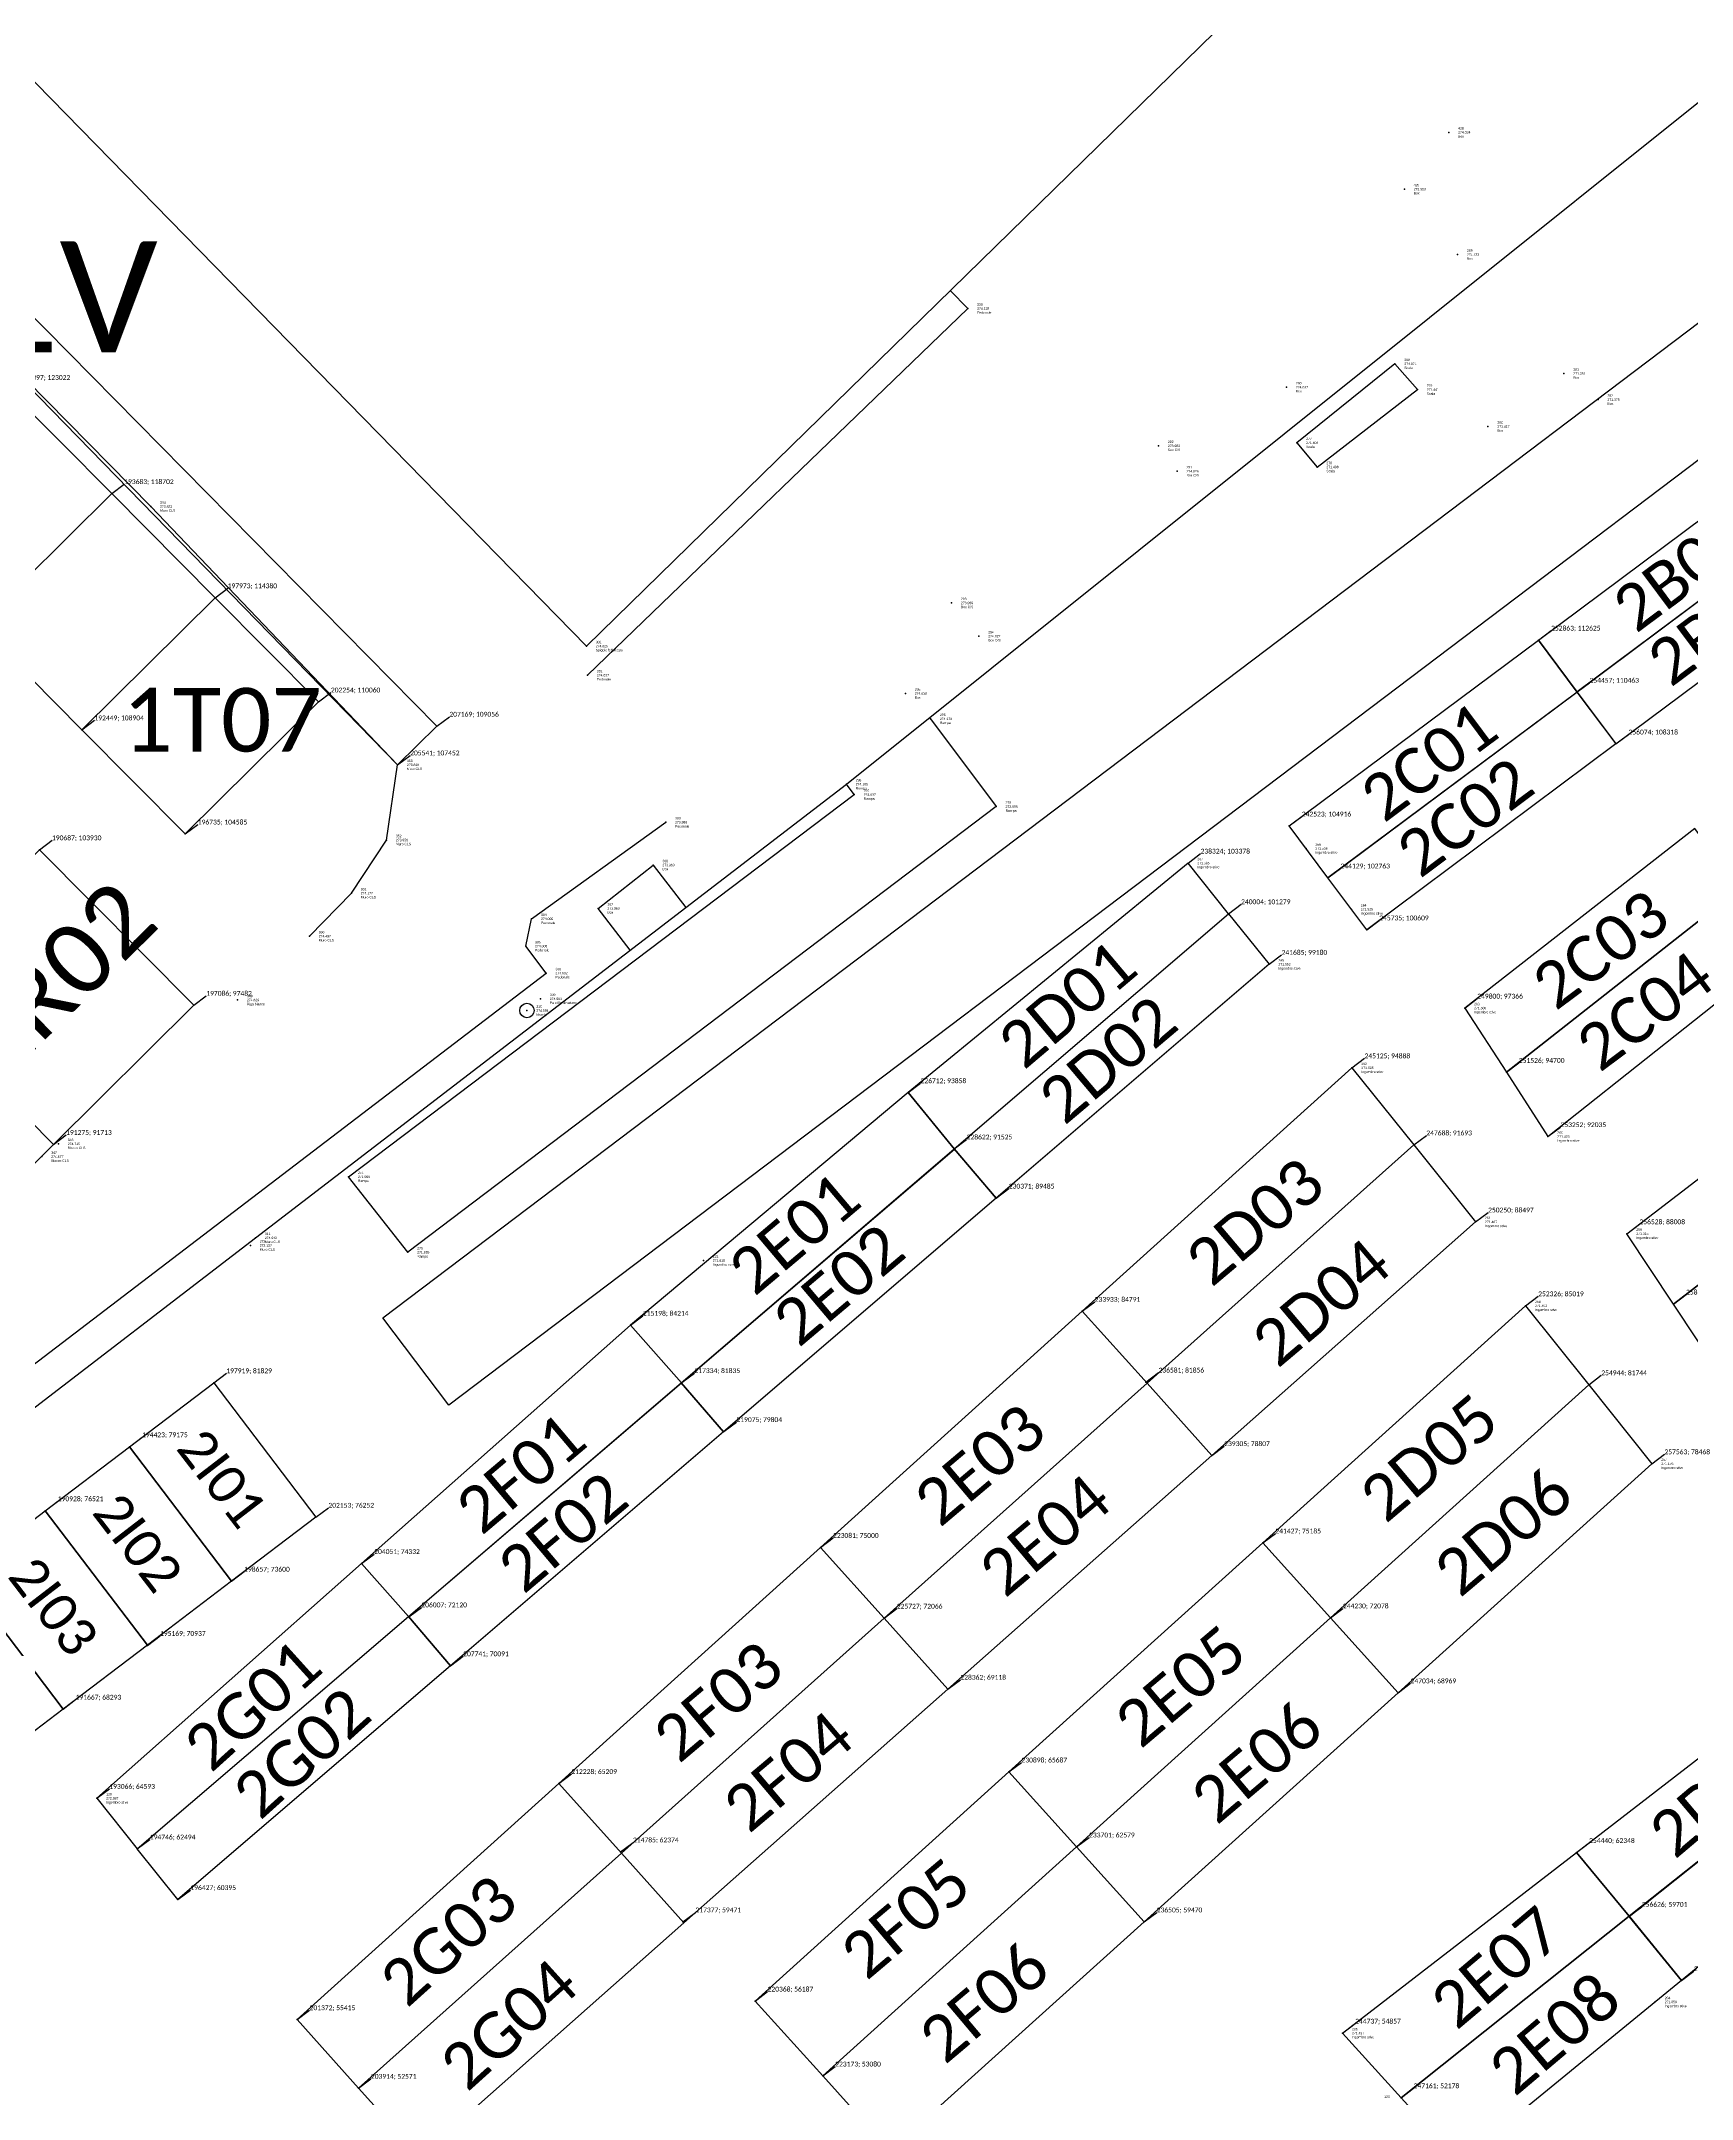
# Model space of a CAD drawing. Header units: millimetres. Extents: x 0 to 390805, y -63322 to 261273.
# Drawn here: x 190758 to 259220, y 52131 to 137463 of the extents above; entities that cross this region are included whole.
import ezdxf
from ezdxf.enums import TextEntityAlignment as Align

# ---------------------------------------------------------------- set-up
doc = ezdxf.new("R2010")
doc.units = ezdxf.units.MM
for name, color, linetype in [('Area di transito', 7, 'Continuous'), ('pntdesc', 1, 'Continuous'), ('pntelev', 2, 'Continuous'), ('pntno', 3, 'Continuous'), ('WF Denominazione aree GPS', 7, 'Continuous')]:
    doc.layers.add(name, color=color, linetype=linetype)
doc.layers.add('WF ingombro stive 2', color=1, linetype='Continuous', lineweight=30)
doc.styles.add('PDF Calibri', font='calibri.ttf')
doc.styles.get("Standard").update_dxf_attribs({"font": 'arial.ttf'})

# ---------------------------------------------------------------- blocks, each defined once
blk = doc.blocks.new('*U508')
blk.add_line((0, 0), (0.521, 0.393))
blk.add_point((0, 0))
at = {"style": 'PDF Calibri'}
blk.add_attdef('COORDINATES', (0.521, 0.393), '', height=0.2, dxfattribs=at)
blk = doc.blocks.new('*U509')
blk.add_line((0, 0), (0.521, 0.393))
blk.add_point((0, 0))
at = {"style": 'PDF Calibri'}
blk.add_attdef('COORDINATES', (0.521, 0.393), '', height=0.2, dxfattribs=at)
blk = doc.blocks.new('*U510')
blk.add_line((0, 0), (0.521, 0.393))
blk.add_point((0, 0))
at = {"style": 'PDF Calibri'}
blk.add_attdef('COORDINATES', (0.521, 0.393), '', height=0.2, dxfattribs=at)
blk = doc.blocks.new('*U511')
blk.add_line((0, 0), (0.521, 0.393))
blk.add_point((0, 0))
at = {"style": 'PDF Calibri'}
blk.add_attdef('COORDINATES', (0.521, 0.393), '', height=0.2, dxfattribs=at)
blk = doc.blocks.new('*U512')
blk.add_line((0, 0), (0.521, 0.393))
blk.add_point((0, 0))
at = {"style": 'PDF Calibri'}
blk.add_attdef('COORDINATES', (0.521, 0.393), '', height=0.2, dxfattribs=at)
blk = doc.blocks.new('*U513')
blk.add_line((0, 0), (0.521, 0.393))
blk.add_point((0, 0))
at = {"style": 'PDF Calibri'}
blk.add_attdef('COORDINATES', (0.521, 0.393), '', height=0.2, dxfattribs=at)
blk = doc.blocks.new('*U514')
blk.add_line((0, 0), (0.521, 0.393))
blk.add_point((0, 0))
at = {"style": 'PDF Calibri'}
blk.add_attdef('COORDINATES', (0.521, 0.393), '', height=0.2, dxfattribs=at)
blk = doc.blocks.new('*U449')
blk.add_line((0, 0), (0.521, 0.393))
blk.add_point((0, 0))
at = {"style": 'PDF Calibri'}
blk.add_attdef('COORDINATES', (0.521, 0.393), '', height=0.2, dxfattribs=at)
blk = doc.blocks.new('*U450')
blk.add_line((0, 0), (0.521, 0.393))
blk.add_point((0, 0))
at = {"style": 'PDF Calibri'}
blk.add_attdef('COORDINATES', (0.521, 0.393), '', height=0.2, dxfattribs=at)
blk = doc.blocks.new('*U467')
blk.add_line((0, 0), (0.521, 0.393))
blk.add_point((0, 0))
at = {"style": 'PDF Calibri'}
blk.add_attdef('COORDINATES', (0.521, 0.393), '', height=0.2, dxfattribs=at)
blk = doc.blocks.new('*U468')
blk.add_line((0, 0), (0.521, 0.393))
blk.add_point((0, 0))
at = {"style": 'PDF Calibri'}
blk.add_attdef('COORDINATES', (0.521, 0.393), '', height=0.2, dxfattribs=at)
blk = doc.blocks.new('*U469')
blk.add_line((0, 0), (0.521, 0.393))
blk.add_point((0, 0))
at = {"style": 'PDF Calibri'}
blk.add_attdef('COORDINATES', (0.521, 0.393), '', height=0.2, dxfattribs=at)
blk = doc.blocks.new('*U470')
blk.add_line((0, 0), (0.521, 0.393))
blk.add_point((0, 0))
at = {"style": 'PDF Calibri'}
blk.add_attdef('COORDINATES', (0.521, 0.393), '', height=0.2, dxfattribs=at)
blk = doc.blocks.new('*U471')
blk.add_line((0, 0), (0.521, 0.393))
blk.add_point((0, 0))
at = {"style": 'PDF Calibri'}
blk.add_attdef('COORDINATES', (0.521, 0.393), '', height=0.2, dxfattribs=at)
blk = doc.blocks.new('*U472')
blk.add_line((0, 0), (0.521, 0.393))
blk.add_point((0, 0))
at = {"style": 'PDF Calibri'}
blk.add_attdef('COORDINATES', (0.521, 0.393), '', height=0.2, dxfattribs=at)
blk = doc.blocks.new('*U473')
blk.add_line((0, 0), (0.521, 0.393))
blk.add_point((0, 0))
at = {"style": 'PDF Calibri'}
blk.add_attdef('COORDINATES', (0.521, 0.393), '', height=0.2, dxfattribs=at)
blk = doc.blocks.new('*U474')
blk.add_line((0, 0), (0.521, 0.393))
blk.add_point((0, 0))
at = {"style": 'PDF Calibri'}
blk.add_attdef('COORDINATES', (0.521, 0.393), '', height=0.2, dxfattribs=at)
blk = doc.blocks.new('*U475')
blk.add_line((0, 0), (0.521, 0.393))
blk.add_point((0, 0))
at = {"style": 'PDF Calibri'}
blk.add_attdef('COORDINATES', (0.521, 0.393), '', height=0.2, dxfattribs=at)
blk = doc.blocks.new('*U476')
blk.add_line((0, 0), (0.521, 0.393))
blk.add_point((0, 0))
at = {"style": 'PDF Calibri'}
blk.add_attdef('COORDINATES', (0.521, 0.393), '', height=0.2, dxfattribs=at)
blk = doc.blocks.new('*U477')
blk.add_line((0, 0), (0.521, 0.393))
blk.add_point((0, 0))
at = {"style": 'PDF Calibri'}
blk.add_attdef('COORDINATES', (0.521, 0.393), '', height=0.2, dxfattribs=at)
blk = doc.blocks.new('*U478')
blk.add_line((0, 0), (0.521, 0.393))
blk.add_point((0, 0))
at = {"style": 'PDF Calibri'}
blk.add_attdef('COORDINATES', (0.521, 0.393), '', height=0.2, dxfattribs=at)
blk = doc.blocks.new('*U479')
blk.add_line((0, 0), (0.521, 0.393))
blk.add_point((0, 0))
at = {"style": 'PDF Calibri'}
blk.add_attdef('COORDINATES', (0.521, 0.393), '', height=0.2, dxfattribs=at)
blk = doc.blocks.new('*U480')
blk.add_line((0, 0), (0.521, 0.393))
blk.add_point((0, 0))
at = {"style": 'PDF Calibri'}
blk.add_attdef('COORDINATES', (0.521, 0.393), '', height=0.2, dxfattribs=at)
blk = doc.blocks.new('*U481')
blk.add_line((0, 0), (0.521, 0.393))
blk.add_point((0, 0))
at = {"style": 'PDF Calibri'}
blk.add_attdef('COORDINATES', (0.521, 0.393), '', height=0.2, dxfattribs=at)
blk = doc.blocks.new('*U483')
blk.add_line((0, 0), (0.521, 0.393))
blk.add_point((0, 0))
at = {"style": 'PDF Calibri'}
blk.add_attdef('COORDINATES', (0.521, 0.393), '', height=0.2, dxfattribs=at)
blk = doc.blocks.new('*U484')
blk.add_line((0, 0), (0.521, 0.393))
blk.add_point((0, 0))
at = {"style": 'PDF Calibri'}
blk.add_attdef('COORDINATES', (0.521, 0.393), '', height=0.2, dxfattribs=at)
blk = doc.blocks.new('*U486')
blk.add_line((0, 0), (0.521, 0.393))
blk.add_point((0, 0))
at = {"style": 'PDF Calibri'}
blk.add_attdef('COORDINATES', (0.521, 0.393), '', height=0.2, dxfattribs=at)
blk = doc.blocks.new('*U487')
blk.add_line((0, 0), (0.521, 0.393))
blk.add_point((0, 0))
at = {"style": 'PDF Calibri'}
blk.add_attdef('COORDINATES', (0.521, 0.393), '', height=0.2, dxfattribs=at)
blk = doc.blocks.new('*U67')
blk.add_line((0, 0), (0.521, 0.393))
blk.add_point((0, 0))
at = {"style": 'PDF Calibri'}
blk.add_attdef('COORDINATES', (0.521, 0.393), '', height=0.2, dxfattribs=at)
blk = doc.blocks.new('*U68')
blk.add_line((0, 0), (0.521, 0.393))
blk.add_point((0, 0))
at = {"style": 'PDF Calibri'}
blk.add_attdef('COORDINATES', (0.521, 0.393), '', height=0.2, dxfattribs=at)
blk = doc.blocks.new('*U69')
blk.add_line((0, 0), (0.521, 0.393))
blk.add_point((0, 0))
at = {"style": 'PDF Calibri'}
blk.add_attdef('COORDINATES', (0.521, 0.393), '', height=0.2, dxfattribs=at)
blk = doc.blocks.new('*U70')
blk.add_line((0, 0), (0.521, 0.393))
blk.add_point((0, 0))
at = {"style": 'PDF Calibri'}
blk.add_attdef('COORDINATES', (0.521, 0.393), '', height=0.2, dxfattribs=at)
blk = doc.blocks.new('*U71')
blk.add_line((0, 0), (0.521, 0.393))
blk.add_point((0, 0))
at = {"style": 'PDF Calibri'}
blk.add_attdef('COORDINATES', (0.521, 0.393), '', height=0.2, dxfattribs=at)
blk = doc.blocks.new('*U72')
blk.add_line((0, 0), (0.521, 0.393))
blk.add_point((0, 0))
at = {"style": 'PDF Calibri'}
blk.add_attdef('COORDINATES', (0.521, 0.393), '', height=0.2, dxfattribs=at)
blk = doc.blocks.new('*U73')
blk.add_line((0, 0), (0.521, 0.393))
blk.add_point((0, 0))
at = {"style": 'PDF Calibri'}
blk.add_attdef('COORDINATES', (0.521, 0.393), '', height=0.2, dxfattribs=at)
blk = doc.blocks.new('*U74')
blk.add_line((0, 0), (0.521, 0.393))
blk.add_point((0, 0))
at = {"style": 'PDF Calibri'}
blk.add_attdef('COORDINATES', (0.521, 0.393), '', height=0.2, dxfattribs=at)
blk = doc.blocks.new('*U75')
blk.add_line((0, 0), (0.521, 0.393))
blk.add_point((0, 0))
at = {"style": 'PDF Calibri'}
blk.add_attdef('COORDINATES', (0.521, 0.393), '', height=0.2, dxfattribs=at)
blk = doc.blocks.new('*U76')
blk.add_line((0, 0), (0.521, 0.393))
blk.add_point((0, 0))
at = {"style": 'PDF Calibri'}
blk.add_attdef('COORDINATES', (0.521, 0.393), '', height=0.2, dxfattribs=at)
blk = doc.blocks.new('*U78')
blk.add_line((0, 0), (0.521, 0.393))
blk.add_point((0, 0))
at = {"style": 'PDF Calibri'}
blk.add_attdef('COORDINATES', (0.521, 0.393), '', height=0.2, dxfattribs=at)
blk = doc.blocks.new('*U79')
blk.add_line((0, 0), (0.521, 0.393))
blk.add_point((0, 0))
at = {"style": 'PDF Calibri'}
blk.add_attdef('COORDINATES', (0.521, 0.393), '', height=0.2, dxfattribs=at)
blk = doc.blocks.new('*U80')
blk.add_line((0, 0), (0.521, 0.393))
blk.add_point((0, 0))
at = {"style": 'PDF Calibri'}
blk.add_attdef('COORDINATES', (0.521, 0.393), '', height=0.2, dxfattribs=at)
blk = doc.blocks.new('*U81')
blk.add_line((0, 0), (0.521, 0.393))
blk.add_point((0, 0))
at = {"style": 'PDF Calibri'}
blk.add_attdef('COORDINATES', (0.521, 0.393), '', height=0.2, dxfattribs=at)
blk = doc.blocks.new('*U82')
blk.add_line((0, 0), (0.521, 0.393))
blk.add_point((0, 0))
at = {"style": 'PDF Calibri'}
blk.add_attdef('COORDINATES', (0.521, 0.393), '', height=0.2, dxfattribs=at)
blk = doc.blocks.new('*U85')
blk.add_line((0, 0), (0.521, 0.393))
blk.add_point((0, 0))
at = {"style": 'PDF Calibri'}
blk.add_attdef('COORDINATES', (0.521, 0.393), '', height=0.2, dxfattribs=at)
blk = doc.blocks.new('*U96')
blk.add_line((0, 0), (0.521, 0.393))
blk.add_point((0, 0))
at = {"style": 'PDF Calibri'}
blk.add_attdef('COORDINATES', (0.521, 0.393), '', height=0.2, dxfattribs=at)
blk = doc.blocks.new('*U105')
blk.add_line((0, 0), (0.521, 0.393))
blk.add_point((0, 0))
at = {"style": 'PDF Calibri'}
blk.add_attdef('COORDINATES', (0.521, 0.393), '', height=0.2, dxfattribs=at)
blk = doc.blocks.new('*U106')
blk.add_line((0, 0), (0.521, 0.393))
blk.add_point((0, 0))
at = {"style": 'PDF Calibri'}
blk.add_attdef('COORDINATES', (0.521, 0.393), '', height=0.2, dxfattribs=at)
blk = doc.blocks.new('*U107')
blk.add_line((0, 0), (0.521, 0.393))
blk.add_point((0, 0))
at = {"style": 'PDF Calibri'}
blk.add_attdef('COORDINATES', (0.521, 0.393), '', height=0.2, dxfattribs=at)
blk = doc.blocks.new('*U108')
blk.add_line((0, 0), (0.521, 0.393))
blk.add_point((0, 0))
at = {"style": 'PDF Calibri'}
blk.add_attdef('COORDINATES', (0.521, 0.393), '', height=0.2, dxfattribs=at)
blk = doc.blocks.new('*U109')
blk.add_line((0, 0), (0.521, 0.393))
blk.add_point((0, 0))
at = {"style": 'PDF Calibri'}
blk.add_attdef('COORDINATES', (0.521, 0.393), '', height=0.2, dxfattribs=at)
blk = doc.blocks.new('*U110')
blk.add_line((0, 0), (0.521, 0.393))
blk.add_point((0, 0))
at = {"style": 'PDF Calibri'}
blk.add_attdef('COORDINATES', (0.521, 0.393), '', height=0.2, dxfattribs=at)
blk = doc.blocks.new('*U87')
blk.add_line((0, 0), (0.521, 0.393))
blk.add_point((0, 0))
at = {"style": 'PDF Calibri'}
blk.add_attdef('COORDINATES', (0.521, 0.393), '', height=0.2, dxfattribs=at)
blk = doc.blocks.new('*U88')
blk.add_line((0, 0), (0.521, 0.393))
blk.add_point((0, 0))
at = {"style": 'PDF Calibri'}
blk.add_attdef('COORDINATES', (0.521, 0.393), '', height=0.2, dxfattribs=at)
blk = doc.blocks.new('*U90')
blk.add_line((0, 0), (0.521, 0.393))
blk.add_point((0, 0))
at = {"style": 'PDF Calibri'}
blk.add_attdef('COORDINATES', (0.521, 0.393), '', height=0.2, dxfattribs=at)
blk = doc.blocks.new('*U91')
blk.add_line((0, 0), (0.521, 0.393))
blk.add_point((0, 0))
at = {"style": 'PDF Calibri'}
blk.add_attdef('COORDINATES', (0.521, 0.393), '', height=0.2, dxfattribs=at)
blk = doc.blocks.new('*U92')
blk.add_line((0, 0), (0.521, 0.393))
blk.add_point((0, 0))
at = {"style": 'PDF Calibri'}
blk.add_attdef('COORDINATES', (0.521, 0.393), '', height=0.2, dxfattribs=at)
blk = doc.blocks.new('*U93')
blk.add_line((0, 0), (0.521, 0.393))
blk.add_point((0, 0))
at = {"style": 'PDF Calibri'}
blk.add_attdef('COORDINATES', (0.521, 0.393), '', height=0.2, dxfattribs=at)
blk = doc.blocks.new('*U112')
blk.add_line((0, 0), (0.521, 0.393))
blk.add_point((0, 0))
at = {"style": 'PDF Calibri'}
blk.add_attdef('COORDINATES', (0.521, 0.393), '', height=0.2, dxfattribs=at)
blk = doc.blocks.new('*U154')
blk.add_line((0, 0), (0.521, 0.393))
blk.add_point((0, 0))
at = {"style": 'PDF Calibri'}
blk.add_attdef('COORDINATES', (0.521, 0.393), '', height=0.2, dxfattribs=at)
blk = doc.blocks.new('*U155')
blk.add_line((0, 0), (0.521, 0.393))
blk.add_point((0, 0))
at = {"style": 'PDF Calibri'}
blk.add_attdef('COORDINATES', (0.521, 0.393), '', height=0.2, dxfattribs=at)
blk = doc.blocks.new('*U158')
blk.add_line((0, 0), (0.521, 0.393))
blk.add_point((0, 0))
at = {"style": 'PDF Calibri'}
blk.add_attdef('COORDINATES', (0.521, 0.393), '', height=0.2, dxfattribs=at)
blk = doc.blocks.new('*U175')
blk.add_line((0, 0), (0.521, 0.393))
blk.add_point((0, 0))
at = {"style": 'PDF Calibri'}
blk.add_attdef('COORDINATES', (0.521, 0.393), '', height=0.2, dxfattribs=at)
blk = doc.blocks.new('*U177')
blk.add_line((0, 0), (0.521, 0.393))
blk.add_point((0, 0))
at = {"style": 'PDF Calibri'}
blk.add_attdef('COORDINATES', (0.521, 0.393), '', height=0.2, dxfattribs=at)
blk = doc.blocks.new('*U351')
blk.add_line((0, 0), (0.521, 0.393))
blk.add_point((0, 0))
at = {"style": 'PDF Calibri'}
blk.add_attdef('COORDINATES', (0.521, 0.393), '', height=0.2, dxfattribs=at)
blk = doc.blocks.new('*U352')
blk.add_line((0, 0), (0.521, 0.393))
blk.add_point((0, 0))
at = {"style": 'PDF Calibri'}
blk.add_attdef('COORDINATES', (0.521, 0.393), '', height=0.2, dxfattribs=at)
blk = doc.blocks.new('*U353')
blk.add_line((0, 0), (0.521, 0.393))
blk.add_point((0, 0))
at = {"style": 'PDF Calibri'}
blk.add_attdef('COORDINATES', (0.521, 0.393), '', height=0.2, dxfattribs=at)
blk = doc.blocks.new('*U354')
blk.add_line((0, 0), (0.521, 0.393))
blk.add_point((0, 0))
at = {"style": 'PDF Calibri'}
blk.add_attdef('COORDINATES', (0.521, 0.393), '', height=0.2, dxfattribs=at)
blk = doc.blocks.new('*U355')
blk.add_line((0, 0), (0.521, 0.393))
blk.add_point((0, 0))
at = {"style": 'PDF Calibri'}
blk.add_attdef('COORDINATES', (0.521, 0.393), '', height=0.2, dxfattribs=at)
blk = doc.blocks.new('*U356')
blk.add_line((0, 0), (0.521, 0.393))
blk.add_point((0, 0))
at = {"style": 'PDF Calibri'}
blk.add_attdef('COORDINATES', (0.521, 0.393), '', height=0.2, dxfattribs=at)
blk = doc.blocks.new('*U357')
blk.add_line((0, 0), (0.521, 0.393))
blk.add_point((0, 0))
at = {"style": 'PDF Calibri'}
blk.add_attdef('COORDINATES', (0.521, 0.393), '', height=0.2, dxfattribs=at)
blk = doc.blocks.new('*U358')
blk.add_line((0, 0), (0.521, 0.393))
blk.add_point((0, 0))
at = {"style": 'PDF Calibri'}
blk.add_attdef('COORDINATES', (0.521, 0.393), '', height=0.2, dxfattribs=at)
blk = doc.blocks.new('*U368')
blk.add_line((0, 0), (0.521, 0.393))
blk.add_point((0, 0))
at = {"style": 'PDF Calibri'}
blk.add_attdef('COORDINATES', (0.521, 0.393), '', height=0.2, dxfattribs=at)
blk = doc.blocks.new('*U370')
blk.add_line((0, 0), (0.521, 0.393))
blk.add_point((0, 0))
at = {"style": 'PDF Calibri'}
blk.add_attdef('COORDINATES', (0.521, 0.393), '', height=0.2, dxfattribs=at)
blk = doc.blocks.new('rilievo')
for points, elevation in [([(2299.708, 1691.683), (2301.45, 1693.467), (2302.908, 1695.671), (2303.367, 1698.789), (2293.127, 1709.501), (2271.625, 1731.352), (2270.843, 1731.755), (2269.766, 1731.657), (2269.835, 1731.394)], 274.497), ([(2311.243, 1702.506), (2327.015, 1717.712), (2326.286, 1718.459)], 274.037)]:
    blk.add_lwpolyline(points, dxfattribs=dict(elevation=elevation))
for points in [[(2171.313, 1732.626, 273.946), (2196.528, 1701.924, 273.07), (2251.662, 1656.902, 272.225), (2267.231, 1655.952, 272.352), (2297.473, 1679.175, 274.642), (2321.979, 1697.988, 274.105), (2364.314, 1731.876, 274.124), (2324.347, 1784.076, 274.199), (2320.3, 1780.919, 274.203), (2313.175, 1790.348, 274.134), (2304.727, 1784.317, 274.327), (2281.094, 1811.973, 273.684), (2273.876, 1806.83, 273.641), (2272.795, 1806.08, 273.667), (2231.713, 1776.539, 274.8)], [(2325.472, 1700.698, 274.178), (2328.195, 1697.056, 272.055), (2303.793, 1678.573, 271.955), (2301.334, 1681.706, 271.96), (2322.309, 1697.554, 274.037), (2321.979, 1697.988, 274.105)], [(2262.398, 1656.247, 272.312), (2262.465, 1657.646, 274.565), (2266.587, 1657.376, 274.521), (2309.527, 1690.153, 274.602), (2308.681, 1691.271, 274.006), (2308.928, 1692.403, 274.006), (2314.486, 1696.406, 273.988)], [(2313.016, 1691.107, 274.301), (2311.681, 1692.836, 273.96), (2313.963, 1694.634, 273.963), (2315.319, 1692.875, 274.251)]]:
    blk.add_polyline3d(points)
for points in [[(2340.288, 1732.142, 274.117), (2311.197, 1703.714, 274.025), (2247.022, 1769.313, 274.123), (2276.006, 1797.724, 274.136)], [(2340.662, 1712.146, 271.604), (2341.502, 1711.14, 271.498), (2345.661, 1714.35, 271.441), (2344.734, 1715.419, 274.071)]]:
    blk.add_polyline3d(points, close=True)
at = {"color": 1}
blk.add_circle((2308.733, 1688.601, 274.584), 0.3, dxfattribs=at)
for p in [(2346.964, 1725.018, 274.034), (2345.122, 1722.664, 273.959), (2347.33, 1719.95, 274.133), (2327.015, 1717.712, 274.128), (2344.734, 1715.419, 274.071), (2340.235, 1714.448, 274.037), (2345.661, 1714.35, 271.441), (2351.742, 1715.015, 271.351), (2353.157, 1713.934, 271.375), (2348.59, 1712.818, 271.417), (2334.928, 1712.016, 273.982), (2340.662, 1712.146, 271.604), (2335.701, 1710.965, 274.026), (2341.502, 1711.14, 271.498), (2293.127, 1709.501, 273.83), (2326.343, 1705.502, 273.989), (2327.476, 1704.123, 274.027), (2311.197, 1703.714, 274.025), (2311.243, 1702.506, 274.037), (2324.427, 1701.749, 274.039), (2325.472, 1700.698, 274.178), (2303.367, 1698.789, 273.818), (2321.979, 1697.988, 274.105), (2322.309, 1697.554, 274.037), (2314.486, 1696.406, 273.988), (2328.195, 1697.056, 272.055), (2302.908, 1695.671, 273.956), (2336.15, 1694.716, 271.585), (2341.044, 1695.322, 271.536), (2313.963, 1694.634, 273.963), (2301.45, 1693.467, 274.177), (2308.928, 1692.403, 274.006), (2311.681, 1692.836, 273.96), (2342.928, 1692.796, 271.525), (2299.708, 1691.683, 274.497), (2308.681, 1691.271, 274.006), (2339.511, 1690.517, 271.552), (2309.527, 1690.153, 274.602), (2296.731, 1689.037, 274.629), (2309.292, 1689.087, 274.581), (2308.733, 1688.601, 274.584), (2347.626, 1688.703, 271.506), (2342.951, 1686.226, 271.525), (2289.3, 1683.07, 274.715), (2351.079, 1683.373, 271.436), (2288.614, 1682.54, 274.677), (2301.334, 1681.706, 271.96), (2348.076, 1679.834, 271.467), (2354.354, 1679.345, 271.315), (2297.261, 1678.857, 272.127), (2297.473, 1679.175, 274.642), (2303.793, 1678.573, 271.955), (2316.05, 1678.234, 271.818), (2350.152, 1676.357, 271.402), (2355.389, 1669.805, 271.176), (2290.892, 1655.931, 272.087), (2355.53, 1647.485, 271.059), (2342.564, 1646.194, 271.437)]:
    blk.add_point(p)
at = {"layer": 'pntdesc'}
for s, p in [('Box', (2347.353, 1724.851, 274.034)), ('Box', (2345.511, 1722.498, 273.959)), ('Box', (2347.719, 1719.783, 274.133)), ('Pedonale', (2327.404, 1717.546, 274.128)), ('Scala', (2345.123, 1715.252, 274.071)), ('Box', (2340.624, 1714.281, 274.037)), ('Box', (2352.131, 1714.849, 271.351)), ('Scala', (2346.05, 1714.183, 271.441)), ('Box', (2353.546, 1713.767, 271.375)), ('Box', (2348.979, 1712.652, 271.417)), ('Box C/S', (2335.317, 1711.849, 273.982)), ('Scala', (2341.051, 1711.979, 271.604)), ('Scala', (2341.891, 1710.973, 271.498)), ('Box C/S', (2336.09, 1710.798, 274.026)), ('Muro CLS', (2293.516, 1709.334, 273.83)), ('Box C/S', (2326.732, 1705.336, 273.989)), ('Spigolo fabbricato', (2311.586, 1703.547, 274.025)), ('Box C/S', (2327.865, 1703.957, 274.027)), ('Pedonale', (2311.632, 1702.34, 274.037)), ('Box', (2324.816, 1701.582, 274.039)), ('Rampa', (2325.86, 1700.531, 274.178)), ('Muro CLS', (2303.756, 1698.622, 273.818)), ('Rampa', (2322.368, 1697.821, 274.105)), ('Rampa', (2322.698, 1697.387, 274.037)), ('Rampa', (2328.584, 1696.889, 272.055)), ('Muro CLS', (2303.297, 1695.505, 273.956)), ('Pedonale', (2314.875, 1696.239, 273.988)), ('Ingombro stive', (2341.433, 1695.155, 271.536)), ('Box', (2314.352, 1694.467, 273.963)), ('Ingombro stive', (2336.539, 1694.549, 271.585)), ('Muro CLS', (2301.839, 1693.301, 274.177)), ('Pedonale', (2309.317, 1692.236, 274.006)), ('Box', (2312.07, 1692.669, 273.96)), ('Ingombro stive', (2343.317, 1692.629, 271.525)), ('Muro CLS', (2300.097, 1691.516, 274.497)), ('Pedonale', (2309.07, 1691.104, 274.006)), ('Pedonale', (2309.916, 1689.986, 274.602)), ('Ingombro stive', (2339.9, 1690.351, 271.552)), ('Riga bianca', (2297.12, 1688.87, 274.629)), ('Palo illuminazione', (2309.681, 1688.921, 274.581)), ('Idrante', (2309.122, 1688.434, 274.584)), ('Ingombro stive', (2348.015, 1688.536, 271.506)), ('Ingombro stive', (2343.34, 1686.059, 271.525)), ('Blocco CLS', (2289.689, 1682.903, 274.715)), ('Ingombro stive', (2351.468, 1683.206, 271.436)), ('Blocco CLS', (2289.003, 1682.373, 274.677)), ('Rampa', (2301.723, 1681.539, 271.96)), ('Ingombro stive', (2348.465, 1679.667, 271.467)), ('Muro CLS', (2297.649, 1678.691, 272.127)), ('Muro CLS', (2297.862, 1679.008, 274.642)), ('Ingombro stive', (2354.743, 1679.178, 271.315)), ('Rampa', (2304.182, 1678.406, 271.955)), ('Ingombro stive', (2316.439, 1678.068, 271.818)), ('Ingombro stive', (2350.541, 1676.19, 271.402)), ('Ingombro stive', (2355.778, 1669.638, 271.176)), ('Ingombro stive', (2291.281, 1655.764, 272.087)), ('Ingombro stive', (2355.919, 1647.318, 271.059)), ('Ingombro stive', (2342.952, 1646.028, 271.437))]:
    blk.add_text(s, height=0.1, dxfattribs=at).set_placement(p, align=Align.MIDDLE_LEFT)
at = {"layer": 'pntelev'}
for s, p in [('274.034', (2347.353, 1725.018, 274.034)), ('273.959', (2345.511, 1722.664, 273.959)), ('274.133', (2347.719, 1719.95, 274.133)), ('274.128', (2327.404, 1717.712, 274.128)), ('274.071', (2345.123, 1715.419, 274.071)), ('274.037', (2340.624, 1714.448, 274.037)), ('271.441', (2346.05, 1714.35, 271.441)), ('271.351', (2352.131, 1715.015, 271.351)), ('271.375', (2353.546, 1713.934, 271.375)), ('271.417', (2348.979, 1712.818, 271.417)), ('273.982', (2335.317, 1712.016, 273.982)), ('271.604', (2341.051, 1712.146, 271.604)), ('274.026', (2336.09, 1710.965, 274.026)), ('271.498', (2341.891, 1711.14, 271.498)), ('273.830', (2293.516, 1709.501, 273.83)), ('273.989', (2326.732, 1705.502, 273.989)), ('274.027', (2327.865, 1704.123, 274.027)), ('274.025', (2311.586, 1703.714, 274.025)), ('274.037', (2311.632, 1702.506, 274.037)), ('274.039', (2324.816, 1701.749, 274.039)), ('274.178', (2325.86, 1700.698, 274.178)), ('273.818', (2303.756, 1698.789, 273.818)), ('274.105', (2322.368, 1697.988, 274.105)), ('274.037', (2322.698, 1697.554, 274.037)), ('273.988', (2314.875, 1696.406, 273.988)), ('272.055', (2328.584, 1697.056, 272.055)), ('273.956', (2303.297, 1695.671, 273.956)), ('271.585', (2336.539, 1694.716, 271.585)), ('271.536', (2341.433, 1695.322, 271.536)), ('273.963', (2314.352, 1694.634, 273.963)), ('274.177', (2301.839, 1693.467, 274.177)), ('274.006', (2309.317, 1692.403, 274.006)), ('273.960', (2312.07, 1692.836, 273.96)), ('271.525', (2343.317, 1692.796, 271.525)), ('274.497', (2300.097, 1691.683, 274.497)), ('274.006', (2309.07, 1691.271, 274.006)), ('271.552', (2339.9, 1690.517, 271.552)), ('274.602', (2309.916, 1690.153, 274.602)), ('274.629', (2297.12, 1689.037, 274.629)), ('274.581', (2309.681, 1689.087, 274.581)), ('271.506', (2348.015, 1688.703, 271.506)), ('274.584', (2309.122, 1688.601, 274.584)), ('271.525', (2343.34, 1686.226, 271.525)), ('274.715', (2289.689, 1683.07, 274.715)), ('271.436', (2351.468, 1683.373, 271.436)), ('274.677', (2289.003, 1682.54, 274.677)), ('271.960', (2301.723, 1681.706, 271.96)), ('271.467', (2348.465, 1679.834, 271.467)), ('271.315', (2354.743, 1679.345, 271.315)), ('272.127', (2297.649, 1678.857, 272.127)), ('274.642', (2297.862, 1679.175, 274.642)), ('271.955', (2304.182, 1678.573, 271.955)), ('271.818', (2316.439, 1678.234, 271.818)), ('271.402', (2350.541, 1676.357, 271.402)), ('271.176', (2355.778, 1669.805, 271.176)), ('272.087', (2291.281, 1655.931, 272.087)), ('271.059', (2355.919, 1647.485, 271.059)), ('271.437', (2342.952, 1646.194, 271.437))]:
    blk.add_text(s, height=0.1, dxfattribs=at).set_placement(p, align=Align.MIDDLE_LEFT)
at = {"layer": 'pntno'}
for s, p in [('428', (2347.353, 1725.184, 274.034)), ('429', (2345.511, 1722.831, 273.959)), ('289', (2347.719, 1720.117, 274.133)), ('300', (2327.404, 1717.879, 274.128)), ('288', (2345.123, 1715.586, 274.071)), ('281', (2352.131, 1715.182, 271.351)), ('290', (2340.624, 1714.614, 274.037)), ('279', (2346.05, 1714.517, 271.441)), ('282', (2353.546, 1714.101, 271.375)), ('280', (2348.979, 1712.985, 271.417)), ('292', (2335.317, 1712.183, 273.982)), ('277', (2341.051, 1712.313, 271.604)), ('291', (2336.09, 1711.131, 274.026)), ('278', (2341.891, 1711.307, 271.498)), ('354', (2293.516, 1709.667, 273.83)), ('293', (2326.732, 1705.669, 273.989)), ('294', (2327.865, 1704.29, 274.027)), ('302', (2311.586, 1703.881, 274.025)), ('301', (2311.632, 1702.673, 274.037)), ('295', (2324.816, 1701.916, 274.039)), ('296', (2325.86, 1700.864, 274.178)), ('353', (2303.756, 1698.956, 273.818)), ('298', (2322.368, 1698.155, 274.105)), ('297', (2322.698, 1697.721, 274.037)), ('276', (2328.584, 1697.222, 272.055)), ('303', (2314.875, 1696.573, 273.988)), ('352', (2303.297, 1695.838, 273.956)), ('308', (2314.352, 1694.8, 273.963)), ('267', (2336.539, 1694.882, 271.585)), ('266', (2341.433, 1695.489, 271.536)), ('351', (2301.839, 1693.634, 274.177)), ('307', (2312.07, 1693.003, 273.96)), ('264', (2343.317, 1692.963, 271.525)), ('304', (2309.317, 1692.569, 274.006)), ('350', (2300.097, 1691.85, 274.497)), ('305', (2309.07, 1691.438, 274.006)), ('265', (2339.9, 1690.684, 271.552)), ('306', (2309.916, 1690.32, 274.602)), ('349', (2297.12, 1689.203, 274.629)), ('310', (2309.122, 1688.768, 274.584)), ('309', (2309.681, 1689.254, 274.581)), ('263', (2348.015, 1688.87, 271.506)), ('262', (2343.34, 1686.392, 271.525)), ('347', (2289.003, 1682.706, 274.677)), ('348', (2289.689, 1683.237, 274.715)), ('260', (2351.468, 1683.539, 271.436)), ('274', (2301.723, 1681.873, 271.96)), ('311', (2297.862, 1679.342, 274.642)), ('261', (2348.465, 1680.001, 271.467)), ('259', (2354.743, 1679.512, 271.315)), ('273', (2297.649, 1679.024, 272.127)), ('275', (2304.182, 1678.739, 271.955)), ('121', (2316.439, 1678.401, 271.818)), ('258', (2350.541, 1676.523, 271.402)), ('257', (2355.778, 1669.972, 271.176)), ('120', (2291.281, 1656.097, 272.087)), ('204', (2355.919, 1647.651, 271.059)), ('206', (2342.952, 1646.361, 271.437)), ('125', (2344.287, 1643.551, 271.363))]:
    blk.add_text(s, height=0.1, dxfattribs=at).set_placement(p, align=Align.MIDDLE_LEFT)
blk = doc.blocks.new('*U563')
blk.add_line((0, 0), (0.521, 0.393))
blk.add_point((0, 0))
at = {"style": 'PDF Calibri'}
blk.add_attdef('COORDINATES', (0.521, 0.393), '', height=0.2, dxfattribs=at)

msp = doc.modelspace()

# ---------------------------------------------------------------- linework, layer by layer
at = {"layer": 'Area di transito', "color": 5, "lineweight": 30}
msp.add_lwpolyline([(207671.911, 80903.203), (204927.77, 84525.79), (274882.913, 137424.425), (277627.055, 133801.837)], close=True, dxfattribs=at)
at = {"layer": 'WF ingombro stive 2'}
for points, elevation in [([(207169.455, 109056.254), (205541.213, 107451.565), (174227.982, 139578.286), (175680.41, 141007.49)], 2083.631), ([(183876.96, 117543.761), (188162.888, 113224.092), (193683.192, 118702.207), (189396.897, 123021.512)], -271991.425), ([(188162.888, 113224.092), (192448.817, 108904.423), (197969.487, 114382.902), (193683.192, 118702.207)], -271991.425), ([(192448.817, 108904.423), (196734.745, 104584.754), (202254.27, 110060.319), (197969.487, 114382.902)], -271991.425), ([(197085.88, 97482.032), (191274.717, 91712.81), (184876.182, 98164.121), (190687.345, 103933.343)], -271991.425), ([(191274.408, 91707.923), (184023.582, 84510.299), (177622.637, 90963.718), (184878.378, 98161.483)], -271991.425), ([(247687.504, 91692.616), (236625.859, 81806.361), (233933.357, 84791.305), (245125.006, 94888.306)], -495.672), ([(254944.141, 81743.655), (244230.18, 72077.619), (241426.206, 75186.138), (252325.517, 85019.396)], -815.489), ([(244230.18, 72077.619), (233701.496, 62578.738), (230897.545, 65687.279), (241426.206, 75186.138)], -815.489), ([(225727.284, 72065.849), (214828.709, 62325.337), (212228.243, 65209.153), (223080.844, 75000.268)], -524.484), ([(228362.192, 69118.192), (217415.914, 59426.724), (214828.709, 62325.337), (225727.284, 72065.849)], -524.484), ([(247033.897, 68968.868), (236505.031, 59469.823), (233701.496, 62578.738), (244230.18, 72077.619)], -815.489), ([(214828.709, 62325.337), (203914.157, 52570.546), (201372.095, 55414.837), (212228.243, 65209.153)], -524.484), ([(233701.496, 62578.738), (223172.811, 53079.857), (220367.661, 56187.315), (230897.545, 65687.279)], -815.489), ([(217415.914, 59426.724), (206471.217, 49736.658), (203914.157, 52570.546), (214828.709, 62325.337)], -524.484), ([(236505.031, 59469.823), (225976.164, 49970.777), (223172.811, 53079.857), (233701.496, 62578.738)], -815.489)]:
    msp.add_lwpolyline(points, close=True, dxfattribs=dict(at, elevation=elevation))
for points, elevation in [([(252862.509, 112625.343), (263201.652, 120334.355), (264797.554, 118173.339), (254468.123, 110471.515), (252862.509, 112625.343)], -588.546), ([(254468.33, 110471.669), (256074.157, 108318.001), (266367.349, 115992.856), (264797.554, 118173.339), (254467.385, 110472.505)], -271991.425), ([(242523.366, 104916.33), (252862.509, 112625.343), (254468.123, 110471.515), (244128.777, 102763.018), (242523.283, 104916.268)], -450.901), ([(244129.122, 102762.555), (254456.811, 110463.081), (256073.737, 108317.688), (245734.877, 100608.781), (244128.783, 102763.023)], -271991.425), ([(249800.119, 97365.51), (251526.226, 94700.415), (261178.015, 102297.544), (259346.244, 104816.03), (249800.119, 97365.51)], -485.696), ([(228622.359, 91525.286), (240004.097, 101279.221), (238323.551, 103378.301), (226712.463, 93857.517), (228622.359, 91525.286)], -439.198), ([(251526.226, 94700.415), (253252.333, 92035.32), (263009.786, 99779.058), (261178.015, 102297.544), (251526.226, 94700.415)], -520.326), ([(241684.643, 99180.141), (230370.217, 89483.89), (228622.359, 91525.286), (240004.097, 101279.221), (241684.643, 99180.141)], -439.198), ([(256527.742, 88007.922), (266003.785, 95281.358), (268106.749, 92539.4), (258458.244, 85091.576), (256527.742, 88007.922)], -676.809), ([(217316.885, 81820.215), (228634.831, 91510.72), (226712.463, 93857.517), (215197.662, 84214.212), (217316.885, 81820.215)], -439.198), ([(260388.746, 82175.23), (258458.244, 85091.576), (268105.063, 92541.598), (270236.151, 89776.027), (260388.746, 82175.23)], -845.725), ([(230370.217, 89483.89), (219055.79, 79787.64), (217308.736, 81829.724), (228622.359, 91525.286), (230370.217, 89483.89)], -439.198), ([(250250.003, 88496.925), (239305.306, 78806.858), (236625.859, 81806.361), (247687.504, 91687.699), (250250.003, 88496.925)], -524.484), ([(236625.859, 81806.361), (225727.284, 72065.849), (223080.844, 75000.268), (233933.357, 84791.305), (236625.859, 81806.361)], -524.484), ([(205995.112, 72134.162), (217316.871, 81820.215), (215197.662, 84214.212), (204050.961, 74332.13), (205995.112, 72134.162)], -439.198), ([(219055.79, 79787.64), (207741.364, 70091.39), (205995.112, 72134.162), (217308.736, 81829.724), (219055.79, 79787.64)], -439.198), ([(239305.306, 78806.858), (228362.192, 69118.192), (225727.284, 72065.849), (236625.859, 81806.361), (239305.306, 78806.858)], -524.484), ([(257562.764, 78467.913), (247033.897, 68968.868), (244230.18, 72077.619), (254944.141, 81743.655), (257562.764, 78467.913)], -815.489), ([(194746.391, 62494.22), (205995.112, 72134.162), (204050.961, 74332.13), (193065.845, 64593.3), (194746.391, 62494.22)], -439.198), ([(207741.364, 70091.39), (196426.937, 60395.14), (194746.391, 62494.22), (205995.112, 72134.162), (207741.364, 70091.39)], -439.198), ([(256625.434, 59701.081), (254439.558, 62348.251), (264141.81, 69839.497), (266089.692, 67224.351), (256625.434, 59701.081)], -875.148), ([(258787.77, 57034.635), (256613.664, 59691.443), (266089.692, 67224.351), (268037.574, 64609.205), (258787.77, 57034.635)], -953.675), ([(247161.176, 52177.811), (244737.307, 54857.005), (254439.558, 62348.251), (256625.434, 59701.081), (247161.176, 52177.811)], -775.201), ([(249585.045, 49498.617), (247161.176, 52177.811), (256625.434, 59701.081), (258787.77, 57034.635), (249585.045, 49498.617)], -775.201)]:
    msp.add_lwpolyline(points, dxfattribs=dict(at, elevation=elevation))
for points in [[(198658.247, 73598.523), (194423.455, 79174.525), (197918.576, 81828.955), (202153.121, 76252.301), (198657.079, 73600.062)], [(195163.374, 70944.745), (190928.582, 76520.747), (194423.702, 79175.177), (198658.248, 73598.523), (195162.206, 70946.284)], [(191668.5, 68290.967), (187433.708, 73866.969), (190928.829, 76521.399), (195163.374, 70944.745), (191667.332, 68292.506)], [(188173.627, 65637.189), (183938.835, 71213.191), (187433.955, 73867.621), (191668.501, 68290.967), (188172.459, 65638.728)]]:
    msp.add_lwpolyline(points, dxfattribs=at)

# ---------------------------------------------------------------- block references
at = {"xscale": 1000, "yscale": 1000, "zscale": 1000}
msp.add_blockref('rilievo', (-2097826.202, -1591337.305, -271991.425), dxfattribs=at)
for name, p, values in [('*U370', (189396.897, 123021.512, -271991.425), {'COORDINATES': '189397; 123022'}), ('*U368', (193683.192, 118702.207, -271991.425), {'COORDINATES': '193683; 118702'}), ('*U358', (197972.529, 114379.833, -271991.425), {'COORDINATES': '197973; 114380'}), ('*U481', (252862.509, 112625.343, -450.901), {'COORDINATES': '252863; 112625'}), ('*U484', (254456.811, 110463.081, -588.546), {'COORDINATES': '254457; 110463'}), ('*U354', (202254.27, 110060.319, -271991.425), {'COORDINATES': '202254; 110060'}), ('*U357', (192448.817, 108904.423, -271991.425), {'COORDINATES': '192449; 108904'}), ('*U356', (207169.455, 109056.254, 2083.631), {'COORDINATES': '207169; 109056'}), ('*U487', (256074.157, 108318.001, -271991.425), {'COORDINATES': '256074; 108318'}), ('*U355', (205541.213, 107451.565, 1826.508), {'COORDINATES': '205541; 107452'}), ('*U353', (196734.745, 104584.754, -271991.425), {'COORDINATES': '196735; 104585'}), ('*U480', (242523.366, 104916.33, -450.901), {'COORDINATES': '242523; 104916'}), ('*U563', (190687.268, 103930.466, -271991.425), {'COORDINATES': '190687; 103930'}), ('*U469', (238323.551, 103378.301, -406.872), {'COORDINATES': '238324; 103378'}), ('*U483', (244129.128, 102762.56, -271991.425), {'COORDINATES': '244129; 102763'}), ('*U478', (240004.097, 101279.221, -439.198), {'COORDINATES': '240004; 101279'}), ('*U486', (245734.877, 100608.781, -271991.425), {'COORDINATES': '245735; 100609'}), ('*U479', (241684.643, 99180.141, -439.198), {'COORDINATES': '241685; 99180'}), ('*U352', (197085.88, 97482.032, -271991.425), {'COORDINATES': '197086; 97482'}), ('*U82', (249800.119, 97365.51, -485.696), {'COORDINATES': '249800; 97366'}), ('*U71', (245125.006, 94888.306, -466.86), {'COORDINATES': '245125; 94888'}), ('*U85', (251526.226, 94700.415, -485.696), {'COORDINATES': '251526; 94700'}), ('*U468', (226712.463, 93857.517, -439.198), {'COORDINATES': '226712; 93858'}), ('*U351', (191274.717, 91712.81, -271991.425), {'COORDINATES': '191275; 91713'}), ('*U76', (247687.504, 91692.616, -495.672), {'COORDINATES': '247688; 91693'}), ('*U96', (253252.333, 92035.32, -520.326), {'COORDINATES': '253252; 92035'}), ('*U476', (228622.359, 91525.286, -439.198), {'COORDINATES': '228622; 91525'}), ('*U477', (230371.128, 89484.671, -439.198), {'COORDINATES': '230371; 89485'}), ('*U81', (250250.003, 88496.925, -524.484), {'COORDINATES': '250250; 88497'}), ('*U93', (256527.742, 88007.922, -676.809), {'COORDINATES': '256528; 88008'}), ('*U70', (233933.357, 84791.305, -495.672), {'COORDINATES': '233933; 84791'}), ('*U108', (252325.517, 85019.396, -589.274), {'COORDINATES': '252326; 85019'}), ('*U112', (258458.244, 85091.576, -676.809), {'COORDINATES': '258458; 85092'}), ('*U467', (215197.662, 84214.212, -439.198), {'COORDINATES': '215198; 84214'}), ('*U509', (197918.576, 81828.955), {'COORDINATES': '197919; 81829'}), ('*U474', (217334.259, 81835.091, -439.198), {'COORDINATES': '217334; 81835'}), ('*U75', (236580.947, 81856.15, -524.484), {'COORDINATES': '236581; 81856'}), ('*U88', (254944.141, 81743.655, -815.489), {'COORDINATES': '254944; 81744'}), ('*U475', (219074.872, 79803.993, -439.198), {'COORDINATES': '219075; 79804'}), ('*U511', (194423.232, 79174.819), {'COORDINATES': '194423; 79175'}), ('*U80', (239305.306, 78806.858, -524.484), {'COORDINATES': '239305; 78807'}), ('*U92', (257562.764, 78467.913, -815.489), {'COORDINATES': '257563; 78468'}), ('*U513', (190928.358, 76521.041), {'COORDINATES': '190928; 76521'}), ('*U508', (202153.121, 76252.301), {'COORDINATES': '202153; 76252'}), ('*U69', (223080.844, 75000.268, -524.484), {'COORDINATES': '223081; 75000'}), ('*U107', (241427.054, 75185.198, -815.489), {'COORDINATES': '241427; 75185'}), ('*U450', (204050.961, 74332.13, -439.198), {'COORDINATES': '204051; 74332'}), ('*U510', (198657.079, 73600.062), {'COORDINATES': '198657; 73600'}), ('*U472', (206006.984, 72120.273, -439.198), {'COORDINATES': '206007; 72120'}), ('*U74', (225727.284, 72065.849, -524.484), {'COORDINATES': '225727; 72066'}), ('*U87', (244230.18, 72077.619, -815.489), {'COORDINATES': '244230; 72078'}), ('*U512', (195169.477, 70936.708), {'COORDINATES': '195169; 70937'}), ('*U473', (207741.364, 70091.39, -439.198), {'COORDINATES': '207741; 70091'}), ('*U79', (228362.192, 69118.192, -524.484), {'COORDINATES': '228362; 69118'}), ('*U91', (247033.897, 68968.868, -815.489), {'COORDINATES': '247034; 68969'}), ('*U514', (191667.332, 68292.506), {'COORDINATES': '191667; 68293'}), ('*U68', (212228.243, 65209.153, -524.484), {'COORDINATES': '212228; 65209'}), ('*U106', (230897.545, 65687.279, -815.489), {'COORDINATES': '230898; 65687'}), ('*U449', (193065.845, 64593.3, 95.225), {'COORDINATES': '193066; 64593'}), ('*U110', (233701.496, 62578.738, -815.489), {'COORDINATES': '233701; 62579'}), ('*U471', (194746.391, 62494.22, -439.198), {'COORDINATES': '194746; 62494'}), ('*U73', (214785.267, 62373.513, -524.484), {'COORDINATES': '214785; 62374'}), ('*U155', (254439.558, 62348.251, -775.201), {'COORDINATES': '254440; 62348'}), ('*U470', (196426.937, 60395.14, -439.198), {'COORDINATES': '196427; 60395'}), ('*U78', (217376.766, 59470.584, -524.484), {'COORDINATES': '217377; 59471'}), ('*U90', (236505.031, 59469.823, -815.489), {'COORDINATES': '236505; 59470'}), ('*U158', (256625.574, 59700.911, -953.675), {'COORDINATES': '256626; 59701'}), ('*U177', (258787.77, 57034.635, -775.201), {'COORDINATES': '258788; 57035'}), ('*U105', (220367.661, 56187.315, -815.489), {'COORDINATES': '220368; 56187'}), ('*U67', (201372.095, 55414.837, -524.484), {'COORDINATES': '201372; 55415'}), ('*U154', (244737.307, 54857.005, -554.272), {'COORDINATES': '244737; 54857'}), ('*U72', (203914.157, 52570.546, -524.484), {'COORDINATES': '203914; 52571'}), ('*U109', (223172.811, 53079.857, -815.489), {'COORDINATES': '223173; 53080'}), ('*U175', (247161.176, 52177.811, -775.201), {'COORDINATES': '247161; 52178'})]:
    msp.add_blockref(name, p, dxfattribs=at).add_auto_attribs(values)

# ---------------------------------------------------------------- texts
at = {"layer": 'WF Denominazione aree GPS', "style": 'PDF Calibri'}
for s, height, p in [('1V', 4612.3628, (187874.307, 124555.827, -271991.425)), ('1T07', 2641.2676, (194128.915, 107998.938, -271991.425))]:
    msp.add_text(s, height=height, dxfattribs=at).set_placement(p)
for s, height, rotation, p in [('2B01', 1903.1932, 36.72406114, (256903.994, 112875.089)), ('2B02', 1903.1932, 36.72406114, (258341.023, 110636.922)), ('2C01', 1903.1932, 36.72406114, (246448.442, 105011.262)), ('2C02', 1903.1932, 36.72406114, (247942.195, 102707.503)), ('1R02', 2918.3345, 44.46982412, (189052.55, 94214.526, -271991.425)), ('2C03', 1903.1932, 36.72406114, (253568.39, 97220.196)), ('2D01', 1903.1932, 40.19596928, (231517.065, 94763.542)), ('2C04', 1903.1932, 36.72406114, (255397.772, 94666.352)), ('2D02', 1903.1932, 40.19596928, (233196.64, 92468.476)), ('2D03', 1903.1932, 40.19596928, (239299.063, 85751.213)), ('2E01', 1903.1932, 40.19596928, (220340.396, 85375.155)), ('2E02', 1903.1932, 40.19596928, (222177.334, 83251.51)), ('2D04', 1903.1932, 40.19596928, (242042.355, 82392.577)), ('2D05', 1903.1932, 40.19596928, (246521.204, 75955.198)), ('2F01', 1903.1932, 40.19596928, (209023.591, 75461.294)), ('2E03', 1903.1932, 40.19596928, (228032.592, 75790.042)), ('2I01', 1577.6864, 307.54726343, (196312.884, 79103.996)), ('2F02', 1903.1932, 40.19596928, (210765.429, 73023.085)), ('2E04', 1903.1932, 40.19596928, (230730.602, 72862.851)), ('2D06', 1903.1932, 40.19596928, (249600.407, 72876.454)), ('2I02', 1577.6864, 307.54726343, (192824.114, 76442.18)), ('2I03', 1577.6864, 307.54726343, (189323.584, 73795.85)), ('2E05', 1903.1932, 40.19596928, (236356.246, 66606.699)), ('2G01', 1903.1932, 42.05657792, (197801.989, 65616.588)), ('2F03', 1903.1932, 40.19596928, (217210.227, 65998.723)), ('2G02', 1903.1932, 42.05657792, (199834.133, 63642.798)), ('2E06', 1903.1932, 40.19596928, (239513.493, 63449.93)), ('2F04', 1903.1932, 40.19596928, (220113.294, 63096.088)), ('2D07', 1903.1932, 40.19596928, (258510.103, 62031.628)), ('2F05', 1903.1932, 40.19596928, (224990.436, 57000.57)), ('2G03', 1903.1932, 42.05657792, (205930.564, 55863.753)), ('2E07', 1903.1932, 40.19596928, (249457.541, 54940.677)), ('2F06', 1903.1932, 40.19596928, (228241.87, 53517.415)), ('2G04', 1903.1932, 42.05657792, (208427.196, 52380.598)), ('2E08', 1903.1932, 40.19596928, (251868.527, 52185.669))]:
    msp.add_text(s, height=height, rotation=rotation, dxfattribs=at).set_placement(p)

doc.saveas('drawing.dxf')
